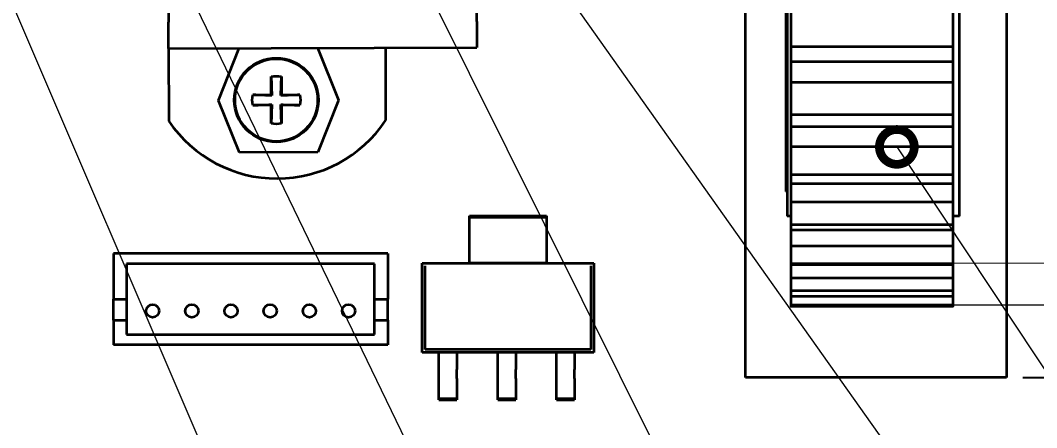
# Model space of a CAD drawing. Header units: millimetres. Extents: x -3633 to 871, y -630 to 261.
# Drawn here: x -846.34 to -807.44, y -479.02 to -463.41 of the extents above; entities that cross this region are included whole.
import ezdxf
from ezdxf import colors
from ezdxf.entities.mleader import LeaderData, LeaderLine
from ezdxf.math import Vec2, Vec3

# ---------------------------------------------------------------- set-up
doc = ezdxf.new("R2010")
doc.units = ezdxf.units.MM
for name, color, linetype, lineweight in [('Sheet', 7, 'Continuous', 30), ('Text', 7, 'Continuous', 18), ('Размерные линии', 7, 'Continuous', 15), ('Сплошная толстая основная', 7, 'Continuous', 70), ('Штриховка', 7, 'Continuous', 9)]:
    doc.layers.add(name, color=color, linetype=linetype, lineweight=lineweight)
doc.styles.add('Main', font='isocpeur.ttf', dxfattribs={"height": 3})
doc.dimstyles.new('ISO-25', dxfattribs={"dimtxt": 3, "dimasz": 4, "dimexe": 1.25, "dimexo": 0.625, "dimtad": 1, "dimtoh": 1, "dimtxsty": 'Main', "dimcen": 2.5, "dimadec": 0, "dimazin": 0, "dimtfac": 1, "dimtmove": 0, "dimatfit": 3, "dimfxl": 1, "dimarcsym": 0})

# ---------------------------------------------------------------- blocks, each defined once
blk = doc.blocks.new('_DotSmall')
at = {"color": 0, "linetype": 'ByBlock', "const_width": 0.5}
blk.add_lwpolyline([(-0.0625, 0, 1), (0.0625, 0, 1)], format="xyb", close=True, dxfattribs=at)
blk = doc.blocks.new('*D136')
at = {"layer": 'Defpoints', "color": 0, "transparency": 16777216}
for p in [(-808.587, -437.098), (-808.587, -477.098), (-783.537, -477.098)]:
    blk.add_point(p, dxfattribs=at)
at = {"layer": 'Размерные линии', "color": 0, "lineweight": -2, "transparency": 16777216}
for p, q in [((-807.962, -437.098), (-782.287, -437.098)), ((-783.537, -441.098), (-783.537, -473.098)), ((-807.962, -477.098), (-782.287, -477.098))]:
    blk.add_line(p, q, dxfattribs=at)
at = {"layer": 'Размерные линии', "color": 0, "transparency": 16777216}
for points in [[(-784.204, -441.098), (-782.87, -441.098), (-783.537, -437.098)], [(-784.204, -473.098), (-782.87, -473.098), (-783.537, -477.098)]]:
    blk.add_solid(points, dxfattribs=at)
at = {"layer": 'Размерные линии', "color": 0, "transparency": 16777216, "insert": (-785.662, -457.098), "char_height": 3, "attachment_point": 5, "rotation": 90, "style": 'Main'}
blk.add_mtext('40{\\H0.7x;\\S*^ ;}', dxfattribs=at)

msp = doc.modelspace()

# ---------------------------------------------------------------- hatches: boundary and pattern name
at = {"layer": 'Штриховка'}
h = msp.add_hatch(dxfattribs=at)
h.set_pattern_fill('ANSI37', color=256, scale=0.5, angle=450)
h.set_pattern_definition([(135, (594.5746, -391.137), (-1.122532, -1.122532), []), (225, (594.5746, -391.137), (1.122532, -1.122532), [])])
h.paths.add_polyline_path([(-796.987, -457.098, 1), (-909.987, -457.098, 1)])
h.paths.add_polyline_path([(-908.487, -457.098, -1), (-798.487, -457.098, -1)], flags=16)

# ---------------------------------------------------------------- linework, layer by layer
at = {"layer": 'Sheet', "lineweight": 35, "ltscale": 1.31579}
for p, q in [((-808.587, -437.098), (-808.587, -477.098)), ((-816.994, -443.816), (-816.994, -470.916)), ((-810.394, -470.916), (-810.394, -443.816)), ((-817.044, -444.766), (-817.044, -469.966)), ((-840.704, -450.885), (-840.669, -463.485)), ((-828.87, -463.452), (-828.904, -450.853)), ((-818.587, -477.098), (-818.587, -460.866)), ((-840.667, -464.485), (-840.669, -463.485)), ((-828.87, -463.452), (-828.867, -464.452)), ((-840.667, -464.485), (-828.867, -464.452)), ((-840.667, -464.485), (-840.659, -467.274)), ((-838.761, -466.48), (-837.967, -464.478)), ((-834.967, -464.469), (-834.161, -466.467)), ((-832.367, -464.462), (-832.359, -467.251)), ((-810.644, -464.423), (-816.844, -464.423)), ((-810.644, -464.997), (-816.844, -464.997)), ((-836.741, -466.269), (-836.741, -465.567)), ((-836.347, -465.567), (-836.347, -466.269)), ((-810.644, -465.799), (-816.844, -465.799)), ((-837.956, -468.478), (-838.761, -466.48)), ((-837.443, -466.269), (-836.741, -466.269)), ((-836.741, -466.269), (-836.718, -466.293)), ((-836.371, -466.293), (-836.347, -466.269)), ((-836.347, -466.269), (-835.645, -466.269)), ((-834.161, -466.467), (-834.956, -468.469)), ((-836.741, -466.663), (-837.443, -466.663)), ((-836.718, -466.64), (-836.741, -466.663)), ((-836.741, -467.365), (-836.741, -466.663)), ((-836.347, -466.663), (-836.371, -466.64)), ((-836.347, -466.663), (-836.347, -467.365)), ((-835.645, -466.663), (-836.347, -466.663)), ((-810.644, -467.035), (-816.844, -467.035)), ((-810.644, -467.497), (-816.844, -467.497)), ((-810.644, -468.261), (-816.844, -468.261)), ((-834.956, -468.469), (-837.956, -468.478)), ((-810.644, -469.336), (-816.844, -469.336)), ((-816.994, -469.966), (-817.044, -469.966)), ((-810.644, -469.671), (-816.844, -469.671)), ((-810.644, -470.373), (-816.844, -470.373)), ((-816.844, -470.916), (-816.994, -470.916)), ((-810.394, -470.916), (-810.644, -470.916)), ((-810.644, -471.253), (-816.844, -471.253)), ((-810.644, -471.45), (-816.844, -471.45)), ((-810.644, -472.067), (-816.844, -472.067)), ((-842.78, -472.348), (-842.78, -474.098)), ((-832.28, -472.348), (-842.78, -472.348)), ((-832.28, -472.348), (-832.28, -474.098)), ((-842.28, -472.748), (-842.28, -474.098)), ((-832.78, -472.748), (-842.28, -472.748)), ((-832.78, -474.098), (-832.78, -472.748)), ((-810.644, -472.739), (-816.844, -472.739)), ((-810.644, -472.776), (-816.844, -472.776)), ((-810.644, -473.289), (-816.844, -473.289)), ((-810.644, -473.778), (-816.844, -473.778)), ((-842.78, -474.898), (-842.78, -474.098)), ((-842.78, -474.098), (-842.28, -474.098)), ((-842.28, -474.098), (-842.28, -474.898)), ((-832.78, -474.898), (-832.78, -474.098)), ((-832.78, -474.098), (-832.28, -474.098)), ((-832.28, -474.898), (-832.28, -474.098)), ((-810.644, -473.999), (-816.844, -473.999)), ((-810.644, -474.33), (-816.844, -474.33)), ((-810.644, -474.371), (-816.844, -474.371)), ((-842.78, -474.898), (-842.28, -474.898)), ((-842.78, -474.898), (-842.78, -475.848)), ((-842.28, -474.898), (-842.28, -475.448)), ((-832.78, -475.448), (-832.78, -474.898)), ((-832.78, -474.898), (-832.28, -474.898)), ((-832.28, -474.898), (-832.28, -475.848)), ((-842.28, -475.448), (-832.78, -475.448)), ((-832.28, -475.848), (-842.78, -475.848)), ((-808.587, -477.098), (-818.587, -477.098))]:
    msp.add_line(p, q, dxfattribs=at)
at = {"layer": 'Sheet', "color": 0, "linetype": 'Continuous', "lineweight": 35}
for p, q in [((-829.145, -471.392), (-829.145, -470.897)), ((-829.145, -470.897), (-826.208, -470.897)), ((-829.145, -470.948), (-826.208, -470.948)), ((-826.208, -470.897), (-826.208, -471.392)), ((-829.145, -471.678), (-829.145, -471.392)), ((-826.208, -471.392), (-826.208, -471.678)), ((-829.145, -471.707), (-829.145, -471.678)), ((-829.145, -472.061), (-829.145, -471.707)), ((-826.208, -471.678), (-826.208, -471.707)), ((-826.208, -471.707), (-826.208, -472.061)), ((-829.145, -472.71), (-829.145, -472.061)), ((-826.208, -472.061), (-826.208, -472.71)), ((-830.956, -472.71), (-829.145, -472.71)), ((-830.956, -476.136), (-830.956, -472.71)), ((-826.208, -472.71), (-829.145, -472.71)), ((-829.145, -472.71), (-826.208, -472.71)), ((-826.208, -472.71), (-824.396, -472.71)), ((-824.396, -472.71), (-824.396, -476.136)), ((-830.843, -476.023), (-830.843, -472.823)), ((-824.509, -472.823), (-824.509, -476.023)), ((-830.319, -476.136), (-830.956, -476.136)), ((-824.509, -476.023), (-830.843, -476.023)), ((-830.319, -476.785), (-830.319, -476.136)), ((-829.634, -476.136), (-830.319, -476.136)), ((-829.634, -476.136), (-830.319, -476.136)), ((-829.634, -476.136, 0), (-829.634, -476.785)), ((-828.068, -476.136), (-829.634, -476.136)), ((-828.068, -476.785), (-828.068, -476.136, 0)), ((-827.382, -476.136), (-828.068, -476.136)), ((-827.382, -476.136), (-828.068, -476.136)), ((-827.382, -476.136), (-827.382, -476.785)), ((-825.816, -476.136), (-827.382, -476.136)), ((-825.816, -476.785), (-825.816, -476.136)), ((-825.131, -476.136), (-825.816, -476.136)), ((-825.131, -476.136), (-825.816, -476.136)), ((-825.131, -476.136), (-825.131, -476.785)), ((-824.396, -476.136), (-825.131, -476.136)), ((-830.319, -477.139), (-830.319, -476.785)), ((-829.634, -477.139), (-829.634, -476.785)), ((-828.068, -477.139), (-828.068, -476.785)), ((-827.382, -477.139), (-827.382, -476.785)), ((-825.816, -477.139), (-825.816, -476.785)), ((-825.131, -477.139), (-825.131, -476.785)), ((-830.319, -477.168), (-830.319, -477.139)), ((-830.319, -477.454), (-830.319, -477.168)), ((-829.634, -477.139), (-829.634, -477.168)), ((-829.634, -477.168), (-829.634, -477.454)), ((-828.068, -477.168), (-828.068, -477.139)), ((-828.068, -477.454), (-828.068, -477.168)), ((-827.382, -477.139), (-827.382, -477.168)), ((-827.382, -477.168), (-827.382, -477.454)), ((-825.816, -477.168), (-825.816, -477.139)), ((-825.816, -477.454), (-825.816, -477.168)), ((-825.131, -477.139), (-825.131, -477.168)), ((-825.131, -477.168), (-825.131, -477.454)), ((-830.319, -477.949), (-830.319, -477.454)), ((-829.634, -477.454), (-829.634, -477.949)), ((-828.068, -477.949), (-828.068, -477.454)), ((-827.382, -477.454), (-827.382, -477.949)), ((-825.816, -477.949), (-825.816, -477.454)), ((-825.131, -477.454), (-825.131, -477.949)), ((-830.319, -477.898), (-829.634, -477.898)), ((-830.319, -477.898), (-829.634, -477.898)), ((-830.319, -477.949), (-829.634, -477.949)), ((-830.319, -477.949), (-829.634, -477.949)), ((-828.068, -477.898), (-827.382, -477.898)), ((-828.068, -477.898), (-827.382, -477.898)), ((-828.068, -477.949), (-827.382, -477.949)), ((-828.068, -477.949), (-827.382, -477.949)), ((-825.816, -477.898), (-825.131, -477.898)), ((-825.816, -477.898), (-825.131, -477.898)), ((-825.816, -477.949), (-825.131, -477.949)), ((-825.816, -477.949), (-825.131, -477.949))]:
    msp.add_line(p, q, dxfattribs=at)
at = {"layer": 'Sheet', "lineweight": 35, "ltscale": 1.31579}
for centre, radius in [((-836.544, -466.466), 1.61), ((-836.544, -466.466), 1.582), ((-841.28, -474.548), 0.25), ((-839.78, -474.548), 0.25), ((-838.28, -474.548), 0.25), ((-836.78, -474.548), 0.25), ((-835.28, -474.548), 0.25), ((-833.78, -474.548), 0.25)]:
    msp.add_circle(centre, radius, dxfattribs=at)
at = {"layer": 'Sheet', "color": 0, "linetype": 'Continuous', "lineweight": 40}
msp.add_arc((-853.47, -457.057), 53.845, 316.7173, 307.694, dxfattribs=at)
at = {"layer": 'Sheet', "lineweight": 35, "ltscale": 1.31579, "extrusion": (0, 0, -1)}
for start, end in [(77.6438, 102.3562), (347.6438, 12.3562), (167.6438, 192.3562), (257.6438, 282.3562)]:
    msp.add_arc((836.544, -466.466), 0.92, start, end, dxfattribs=at)
at = {"layer": 'Sheet', "lineweight": 35, "ltscale": 1.31579}
msp.add_arc((-836.517, -464.474), 5, 214.0591, 326.2566, dxfattribs=at)
for points, degree in [([(-816.844, -463.065), (-816.844, -463.934), (-816.844, -464.423)], 2), ([(-810.644, -463.065), (-810.644, -463.934), (-810.644, -464.423)], 2), ([(-816.844, -464.423), (-816.844, -464.571), (-816.844, -464.763), (-816.844, -464.997)], 3), ([(-810.644, -464.423), (-810.644, -464.571), (-810.644, -464.763), (-810.644, -464.997)], 3), ([(-816.844, -464.997), (-816.844, -465.221), (-816.844, -465.488), (-816.844, -465.799)], 3), ([(-810.644, -464.997), (-810.644, -465.221), (-810.644, -465.488), (-810.644, -465.799)], 3), ([(-816.844, -465.799), (-816.844, -466.686), (-816.844, -467.035)], 2), ([(-810.644, -465.799), (-810.644, -466.686), (-810.644, -467.035)], 2), ([(-816.844, -467.035), (-816.844, -467.132), (-816.844, -467.286), (-816.844, -467.497)], 3), ([(-810.644, -467.035), (-810.644, -467.132), (-810.644, -467.286), (-810.644, -467.497)], 3), ([(-816.844, -467.497), (-816.844, -467.694), (-816.844, -467.949), (-816.844, -468.261)], 3), ([(-810.644, -467.497), (-810.644, -467.694), (-810.644, -467.949), (-810.644, -468.261)], 3), ([(-816.844, -468.261), (-816.844, -469.139), (-816.844, -469.336)], 2), ([(-810.644, -468.261), (-810.644, -469.139), (-810.644, -469.336)], 2), ([(-816.844, -469.336), (-816.844, -469.379), (-816.844, -469.49), (-816.844, -469.671)], 3), ([(-810.644, -469.336), (-810.644, -469.379), (-810.644, -469.49), (-810.644, -469.671)], 3), ([(-816.844, -469.671), (-816.844, -469.836), (-816.844, -470.07), (-816.844, -470.373)], 3), ([(-810.644, -469.671), (-810.644, -469.836), (-810.644, -470.07), (-810.644, -470.373)], 3), ([(-816.844, -470.373), (-816.844, -471.213), (-816.844, -471.253)], 2), ([(-810.644, -470.373), (-810.644, -471.213), (-810.644, -471.253)], 2), ([(-816.844, -471.253), (-816.844, -471.264), (-816.844, -471.329), (-816.844, -471.45)], 3), ([(-816.844, -471.45), (-816.844, -471.576), (-816.844, -471.782), (-816.844, -472.067)], 3), ([(-810.644, -471.253), (-810.644, -471.264), (-810.644, -471.329), (-810.644, -471.45)], 3), ([(-810.644, -471.45), (-810.644, -471.576), (-810.644, -471.782), (-810.644, -472.067)], 3), ([(-816.844, -472.067), (-816.844, -472.739), (-816.844, -472.739)], 2), ([(-810.644, -472.067), (-810.644, -472.739), (-810.644, -472.739)], 2), ([(-816.844, -472.739), (-816.844, -472.75), (-816.844, -472.762), (-816.844, -472.776)], 3), ([(-816.844, -472.776), (-816.844, -472.86), (-816.844, -473.031), (-816.844, -473.289)], 3), ([(-810.644, -472.739), (-810.644, -472.75), (-810.644, -472.762), (-810.644, -472.776)], 3), ([(-810.644, -472.776), (-810.644, -472.86), (-810.644, -473.031), (-810.644, -473.289)], 3), ([(-816.844, -473.289), (-816.844, -473.778), (-816.844, -473.778)], 2), ([(-810.644, -473.289), (-810.644, -473.778), (-810.644, -473.778)], 2), ([(-816.844, -473.778), (-816.844, -473.837), (-816.844, -473.911), (-816.844, -473.999)], 3), ([(-810.644, -473.778), (-810.644, -473.837), (-810.644, -473.911), (-810.644, -473.999)], 3), ([(-816.844, -473.999), (-816.844, -474.33), (-816.844, -474.33)], 2), ([(-810.644, -473.999), (-810.644, -474.33), (-810.644, -474.33)], 2), ([(-816.844, -474.33), (-816.844, -474.371), (-816.844, -474.371)], 2), ([(-810.644, -474.33), (-810.644, -474.371), (-810.644, -474.371)], 2)]:
    msp.add_open_spline(points, degree=degree, dxfattribs=at)
for points, weights, knots in [([(-836.741, -465.567), (-836.739, -465.619), (-836.728, -465.952), (-836.72, -466.22), (-836.718, -466.293)], [1.87913725821, 1.97175060236, 2.88984367579, 4.43328965765, 5.01632485671], [0.0391024, 0.0391024, 0.0391024, 0.0477453, 0.1266814, 0.2323788, 0.2323788, 0.2323788]), ([(-836.371, -466.293), (-836.368, -466.173), (-836.353, -465.737), (-836.347, -465.567)], [5.01632485671, 4.12700923652, 2.22261323409, 1.87913725821], [0.6424717, 0.6424717, 0.6424717, 0.8036941, 0.8357481, 0.8357481, 0.8357481]), ([(-836.718, -466.293), (-836.838, -466.29), (-837.274, -466.275), (-837.443, -466.269)], [5.01632485671, 4.12700923652, 2.22261323409, 1.87913725821], [0.6424717, 0.6424717, 0.6424717, 0.8036941, 0.8357481, 0.8357481, 0.8357481]), ([(-835.645, -466.269), (-835.697, -466.271), (-836.03, -466.283), (-836.298, -466.291), (-836.371, -466.293)], [1.87913725821, 1.97175060236, 2.88984367579, 4.43328965765, 5.01632485671], [0.0391024, 0.0391024, 0.0391024, 0.0477453, 0.1266814, 0.2323788, 0.2323788, 0.2323788]), ([(-837.443, -466.663), (-837.392, -466.661), (-837.058, -466.65), (-836.791, -466.641), (-836.718, -466.64)], [1.87913725821, 1.97175060236, 2.88984367579, 4.43328965765, 5.01632485671], [0.0391024, 0.0391024, 0.0391024, 0.0477453, 0.1266814, 0.2323788, 0.2323788, 0.2323788]), ([(-836.718, -466.64), (-836.721, -466.76), (-836.735, -467.196), (-836.741, -467.365)], [5.01632485671, 4.12700923652, 2.22261323409, 1.87913725821], [0.6424717, 0.6424717, 0.6424717, 0.8036941, 0.8357481, 0.8357481, 0.8357481]), ([(-836.347, -467.365), (-836.349, -467.314), (-836.361, -466.98), (-836.369, -466.713), (-836.371, -466.64)], [1.87913725821, 1.97175060236, 2.88984367579, 4.43328965765, 5.01632485671], [0.0391024, 0.0391024, 0.0391024, 0.0477453, 0.1266814, 0.2323788, 0.2323788, 0.2323788]), ([(-836.371, -466.64), (-836.251, -466.643), (-835.815, -466.657), (-835.645, -466.663)], [5.01632485671, 4.12700923652, 2.22261323409, 1.87913725821], [0.6424717, 0.6424717, 0.6424717, 0.8036941, 0.8357481, 0.8357481, 0.8357481])]:
    msp.add_rational_spline(points, weights, degree=2, knots=knots, dxfattribs=at)
at = {"layer": 'Сплошная толстая основная', "lineweight": 40, "ltscale": 1.31579}
for radius in [56.5, 55]:
    msp.add_circle((-853.487, -457.098), radius, dxfattribs=at)

# ---------------------------------------------------------------- dimensions: what is measured, and where the dimension line sits
at = {"layer": 'Размерные линии'}
dim = msp.add_linear_dim(base=(-783.537, -477.098), p1=(-808.587, -437.098), p2=(-808.587, -477.098), angle=90, text='<>{\\H0.7x;\\S*^ ;}', dimstyle='ISO-25', dxfattribs=at)
dim.commit()
dim.dimension.update_dxf_attribs({"geometry": '*D136', "text_midpoint": (-785.662, -457.098)})

# ---------------------------------------------------------------- leaders
at = {"layer": 'Text', "lineweight": 25}
ml = msp.add_multileader_mtext('Standard', dxfattribs=at)
ml.set_content('17', color=256, style='Main')
ml.set_leader_properties(color=256, linetype='ByLayer', lineweight=-1)
ml.set_arrow_properties(name='DOTSMALL')
ml.build(insert=Vec2(0, 0))
ml.multileader.update_dxf_attribs({"text_left_attachment_type": 6, "text_right_attachment_type": 6, "text_top_attachment_type": 10, "dogleg_length": 0.89, "arrow_head_size": 2.67})
ctx = ml.context
ctx.base_point, ctx.char_height, ctx.arrow_head_size, ctx.landing_gap_size, ctx.plane_origin = Vec3(-791.9, -508.478), 2.67, 2.67, 1.78, Vec3(-821.927, -449.86)
ctx.left_attachment, ctx.right_attachment, ctx.bottom_attachment = 6, 6, 10
notes = []
notes.append((ctx, [(0, (1, 1, 0), (-792.79, -508.478), (1, 0), 0.89, [(0, [(-836.347, -446.993)], 0, [])])]))
ctx.mtext.insert, ctx.mtext.flow_direction = Vec3(-790.12, -505.274), 5
ml = msp.add_multileader_mtext('Standard', dxfattribs=at)
ml.set_content('8', color=256, style='Main')
ml.set_leader_properties(color=256, linetype='ByLayer', lineweight=-1)
ml.set_arrow_properties(name='DOTSMALL')
ml.build(insert=Vec2(0, 0))
ml.multileader.update_dxf_attribs({"text_left_attachment_type": 6, "text_right_attachment_type": 6, "text_top_attachment_type": 10, "dogleg_length": 0.89, "arrow_head_size": 2.67})
ctx = ml.context
ctx.base_point, ctx.char_height, ctx.arrow_head_size, ctx.landing_gap_size, ctx.plane_origin = Vec3(-811.9, -518.478), 2.67, 2.67, 1.78, Vec3(-846.684, -459.576)
ctx.left_attachment, ctx.right_attachment, ctx.bottom_attachment = 6, 6, 10
notes.append((ctx, [(0, (1, 1, 0), (-812.79, -518.478), (1, 0), 0.89, [(0, [(-841.367, -459.264)], 0, [])])]))
ctx.mtext.insert, ctx.mtext.flow_direction = Vec3(-810.12, -515.274), 5
ml = msp.add_multileader_mtext('Standard', dxfattribs=at)
ml.set_content('9', color=256, style='Main')
ml.set_leader_properties(color=256, linetype='ByLayer', lineweight=-1)
ml.set_arrow_properties(name='DOTSMALL')
ml.build(insert=Vec2(0, 0))
ml.multileader.update_dxf_attribs({"text_left_attachment_type": 6, "text_right_attachment_type": 6, "text_top_attachment_type": 10, "dogleg_length": 0.89, "arrow_head_size": 2.67})
ctx = ml.context
ctx.base_point, ctx.char_height, ctx.arrow_head_size, ctx.landing_gap_size, ctx.plane_origin = Vec3(-801.9, -518.478), 2.67, 2.67, 1.78, Vec3(-831.927, -459.86)
ctx.left_attachment, ctx.right_attachment, ctx.bottom_attachment = 6, 6, 10
notes.append((ctx, [(0, (1, 1, 0), (-802.79, -518.478), (1, 0), 0.89, [(0, [(-831.927, -459.86)], 0, [])])]))
ctx.mtext.insert, ctx.mtext.flow_direction = Vec3(-800.12, -515.274), 5
ml = msp.add_multileader_mtext('Standard', dxfattribs=at)
ml.set_content('7', color=256, style='Main')
ml.set_leader_properties(color=256, linetype='ByLayer', lineweight=-1)
ml.set_arrow_properties(name='DOTSMALL')
ml.build(insert=Vec2(0, 0))
ml.multileader.update_dxf_attribs({"text_left_attachment_type": 6, "text_right_attachment_type": 6, "text_top_attachment_type": 10, "dogleg_length": 0.89, "arrow_head_size": 2.67})
ctx = ml.context
ctx.base_point, ctx.char_height, ctx.arrow_head_size, ctx.landing_gap_size, ctx.plane_origin = Vec3(-821.9, -518.478), 2.67, 2.67, 1.78, Vec3(-830.161, -502.435)
ctx.left_attachment, ctx.right_attachment, ctx.bottom_attachment = 6, 6, 10
notes.append((ctx, [(0, (1, 1, 0), (-822.79, -518.478), (1, 0), 0.89, [(0, [(-847.749, -460.231)], 0, [])])]))
ctx.mtext.insert, ctx.mtext.flow_direction = Vec3(-820.12, -515.274), 5
ml = msp.add_multileader_mtext('Standard', dxfattribs=at)
ml.set_content('5', color=256, style='Main')
ml.set_leader_properties(color=256, linetype='ByLayer', lineweight=-1)
ml.set_arrow_properties(name='DOTSMALL')
ml.build(insert=Vec2(0, 0))
ml.multileader.update_dxf_attribs({"text_left_attachment_type": 6, "text_right_attachment_type": 6, "text_top_attachment_type": 10, "dogleg_length": 0.89, "arrow_head_size": 2.67})
ctx = ml.context
ctx.base_point, ctx.char_height, ctx.arrow_head_size, ctx.landing_gap_size, ctx.plane_origin = Vec3(-791.9, -498.478), 2.67, 2.67, 1.78, Vec3(-811.389, -461.115)
ctx.left_attachment, ctx.right_attachment, ctx.bottom_attachment = 6, 6, 10
notes.append((ctx, [(0, (1, 1, 0), (-792.79, -498.478), (1, 0), 0.89, [(0, [(-812.79, -468.261)], 0, [])])]))
ctx.mtext.insert, ctx.mtext.flow_direction = Vec3(-790.12, -495.274), 5
for ctx, leaders in notes:
    for number, flags, end, landing, length, lines in leaders:
        leader = LeaderData()
        leader.index, (leader.has_last_leader_line, leader.has_dogleg_vector, leader.attachment_direction) = number, flags
        leader.last_leader_point, leader.dogleg_vector, leader.dogleg_length = Vec3(end), Vec3(landing), length
        for number, points, colour, breaks in lines:
            line = LeaderLine()
            line.index, line.vertices, line.color, line.breaks = number, Vec3.list(points), colors.encode_raw_color(colour), breaks
            leader.lines.append(line)
        ctx.leaders.append(leader)

doc.saveas('drawing.dxf')
